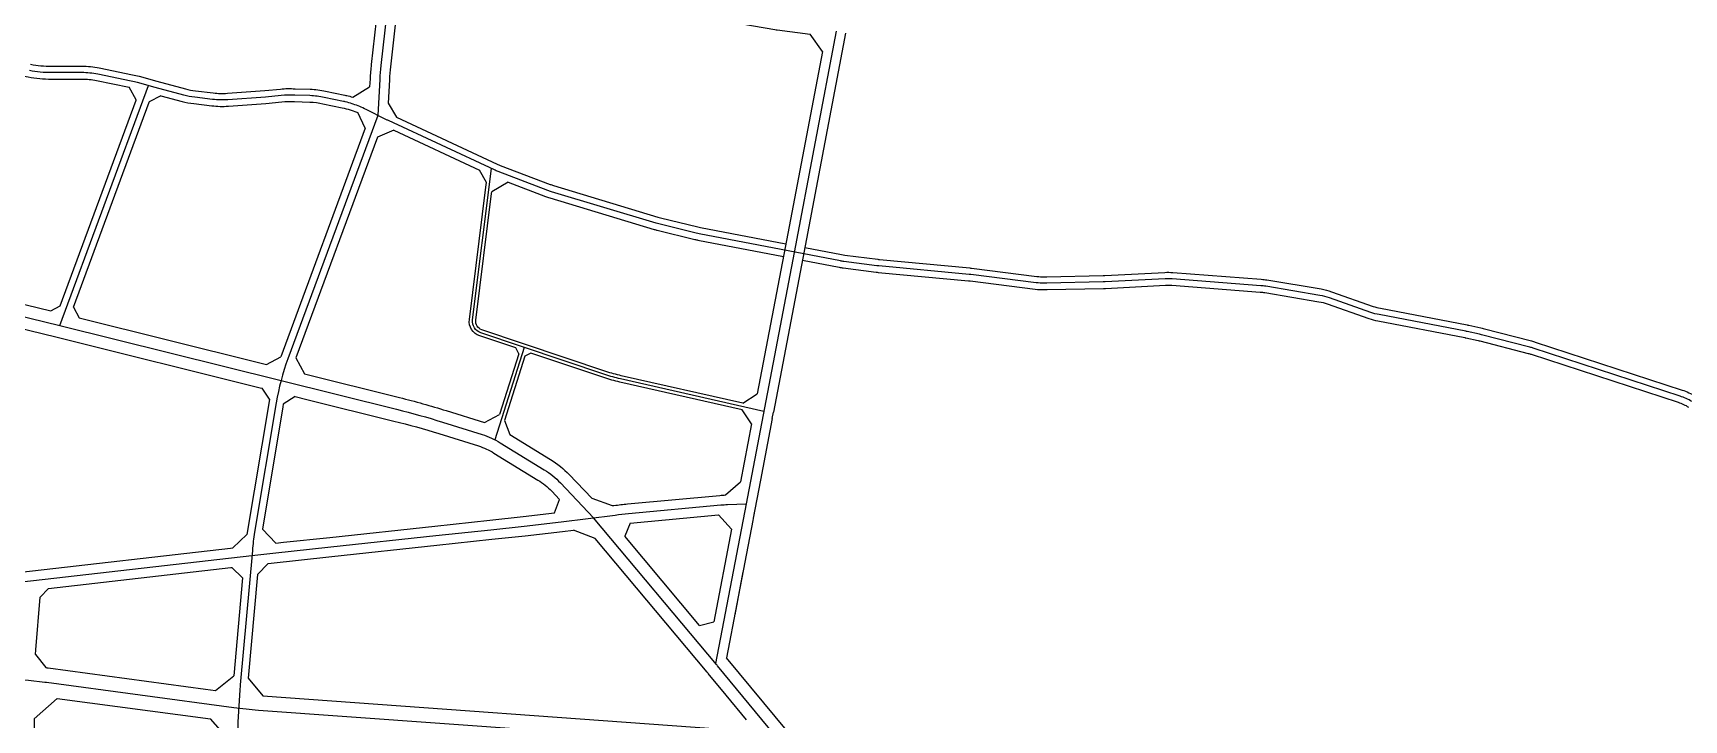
# Model space of a CAD drawing. Extents: x 529262 to 576451, y 2694391 to 2717535.
# Drawn here: x 545462 to 547511, y 2710145 to 2710997 of the extents above; entities that cross this region are included whole.
import ezdxf

# ---------------------------------------------------------------- set-up
doc = ezdxf.new("R2010")
doc.units = 0
doc.layers.add('RD-中线', color=40, linetype='Continuous')
doc.layers.add('RD-红线', color=7, linetype='Continuous')

msp = doc.modelspace()

# ---------------------------------------------------------------- linework, layer by layer
at = {"layer": 'RD-中线', "linetype": 'Continuous', "flags": 128}
for points in [[(547865.715, 2710864.877, 0), (547866.042, 2710864.171)], [(545909.15, 2711092.044), (545893.931, 2710956.326, 0.01410633), (545892.52, 2710939.461), (545890.043, 2710894.674)], [(545890.043, 2710894.674), (545778.548, 2710592.627, 0.0471695), (545764.064, 2710538.038), (545737.309, 2710377.44, 0.01883563), (545734.438, 2710355.029), (545719.441, 2710188.366, 0.00791733), (545718.973, 2710182.05), (545716.629, 2710141.737, 0.02042539), (545716.348, 2710125.406), (545721.226, 2709918.855), (545715.98, 2709778.027), (545717.509, 2709686.149, 0.0000548), (545717.511, 2709686.039), (545717.831, 2709667.062)], [(546368.923, 2710527.463), (546191.352, 2710567.721, -0.02522084), (546171.937, 2710573.165), (546017.807, 2710624.894, -0.3568817), (546007.695, 2710640.973), (546031.126, 2710828.682)], [(544662.65, 2710238.161, -0.02273281), (544717.159, 2710236.627), (545134.255, 2710205.783, 0.01345122), (545295.463, 2710198.214), (545422.694, 2710195.668, -0.027271), (545477.044, 2710191.609, -0.00116986), (545478.9, 2710191.364), (545711.401, 2710160.08, 0.01533597), (545741.903, 2710156.925), (546082.349, 2710132.23)]]:
    msp.add_lwpolyline(points, format="xyb", dxfattribs=at)
for points in [[(546458.658, 2710998.91), (546406.516, 2710724.587)], [(546406.516, 2710724.587), (546347.033, 2710412.678)], [(546071.817, 2710606.767), (546035.49, 2710492.198)], [(546347.033, 2710412.678), (546309.271, 2710214.664)]]:
    msp.add_lwpolyline(points, dxfattribs=at)
at = {"layer": 'RD-中线', "linetype": 'Continuous'}
msp.add_lwpolyline([(547520.511, 2710539.58, 0.05759387), (547505.909, 2710546.297), (547323.784, 2710605.86, 0.01595284), (547319.497, 2710607.112), (547259.649, 2710622.539, 0.00942396), (547257.082, 2710623.15), (547241.917, 2710626.455, 0.0064088), (547240.159, 2710626.814), (547132.507, 2710647.4, -0.03769291), (547122.334, 2710650.153), (547070.866, 2710668.339, 0.04355443), (547059.08, 2710671.381), (546991.848, 2710682.613, 0.0222583), (546985.665, 2710683.365), (546875.905, 2710691.781, 0.03217435), (546866.907, 2710691.891), (546792.494, 2710688.008, -0.00797746), (546790.262, 2710687.927), (546720.242, 2710686.511), (546717.297, 2710686.44, -0.03722662), (546706.902, 2710686.965), (546625.909, 2710697.131, 0.00785266), (546623.724, 2710697.371), (546511.746, 2710707.867, -0.00813692), (546509.482, 2710708.116), (546468.449, 2710713.314, -0.01599056), (546464.029, 2710714.019), (546288.814, 2710747.709, -0.01286934), (546285.295, 2710748.48), (546238.835, 2710759.921, -0.01286934), (546235.36, 2710760.872), (546105.685, 2710799.98, -0.01776387), (546100.978, 2710801.584), (546039.29, 2710825.083, -0.01776387), (546034.709, 2710827.017), (545903.261, 2710888.1, -0.00754984), (545899.998, 2710889.677), (545875.533, 2710901.957, 0.03627477), (545859.468, 2710908.612), (545858.325, 2710908.991, 0.02236969), (545849.718, 2710911.423, 0.00551352), (545847.566, 2710911.904), (545823.713, 2710916.954, 0.04491572), (545805.91, 2710919.081), (545787.012, 2710919.631, 0.04225179), (545770.143, 2710919.357), (545750.688, 2710917.392), (545704.114, 2710914.04, -0.04784591), (545685.025, 2710914.493), (545662.944, 2710917.142, -0.03487332), (545649.26, 2710919.76), (545613.742, 2710929.164), (545591.87, 2710935.41, 0.01951895), (545584.287, 2710937.259), (545542.78, 2710945.677, 0.05007007), (545522.902, 2710947.673), (545484.942, 2710947.673, -0.04544068), (545457.846, 2710950.141)], format="xyb", dxfattribs=at)
at = {"layer": 'RD-中线'}
for points in [[(545495.661, 2710634.112), (545605.448, 2710931.532)], [(546347.033, 2710412.678), (546347.788, 2710412.705)]]:
    msp.add_lwpolyline(points, dxfattribs=at)
for points in [[(545211.993, 2710700.06), (545234.195, 2710695.685, -0.00446922), (545236.821, 2710695.143), (545303.416, 2710680.781, -0.0065006), (545307.217, 2710679.91), (545495.667, 2710634.11), (545768.724, 2710566.011)], [(545768.724, 2710566.011), (545913.513, 2710530.036, -0.01477346), (545970.405, 2710514.103), (546019.402, 2710498.805, -0.06207154), (546041.919, 2710488.571), (546096.552, 2710455.031, -0.06525728), (546116.748, 2710438.668), (546157.792, 2710395.446)], [(545733.87, 2710348.713), (545760.004, 2710351.517), (545831.686, 2710359.235), (545961.97, 2710373.294), (546030.328, 2710380.621), (546071.749, 2710385.092), (546117.78, 2710390.384), (546184.673, 2710398.846, -0.00829452), (546201.162, 2710400.655), (546315.717, 2710411.299, -0.01405931), (546324.134, 2710411.843), (546347.033, 2710412.678)], [(546382.462, 2710126.03), (546311.704, 2710211.748, 0.00183682), (546310.295, 2710213.442), (546157.792, 2710395.446)], [(545178.992, 2710298.772), (545204.782, 2710294.876, 0.06415831), (545243.11, 2710294.039), (545448.571, 2710315.969), (545733.87, 2710348.713)]]:
    msp.add_lwpolyline(points, format="xyb", dxfattribs=at)
at = {"layer": 'RD-红线'}
for points in [[(545938.635, 2711079.229), (546070.117, 2711059.057, -0.03110652), (546077.647, 2711057.417), (546099.665, 2711051.166, 0.02177697), (546106.273, 2711049.597), (546137.812, 2711043.547, 0.00456304), (546139.213, 2711043.292), (546382.886, 2711001.144, 0.00919477), (546385.721, 2711000.707), (546426.438, 2710995.197)], [(546441.708, 2710973.999), (546426.438, 2710995.197, 0.42992315)], [(545245.736, 2710708.566), (545306.578, 2710695.444, -0.0065006), (545310.76, 2710694.486), (545484.407, 2710652.284)], [(545247.204, 2710677.559), (545300.253, 2710666.119, -0.0065006), (545303.675, 2710665.334), (545492.081, 2710619.545), (545744.048, 2710556.705), (545746.737, 2710556.035)], [(545484.407, 2710652.284), (545496.149, 2710658.538, 0.38085938)], [(545512.558, 2710656.787), (545519.52, 2710643.621, 0.44657243)], [(546065.032, 2710598.603), (546061.222, 2710606.104, 0.40931236)], [(546080.185, 2710599.74), (546072.557, 2710595.865, 0.41913181)], [(545798.992, 2710573.946), (545917.13, 2710544.594, -0.01477346), (545974.875, 2710528.421), (546022.408, 2710513.581)], [(545787.61, 2710545.862), (545801.849, 2710542.324), (545909.896, 2710515.479, -0.01477346), (545965.934, 2710499.784), (546014.932, 2710484.487, -0.06207154), (546034.071, 2710475.788), (546088.705, 2710442.247, -0.06525728), (546105.871, 2710428.34), (546115.398, 2710418.307)], [(546342.821, 2710537.482), (546360.872, 2710549.301, 0.42435593)], [(546353.749, 2710511.952), (546342.331, 2710529.39, 0.40414341)], [(546022.408, 2710513.581), (546041.177, 2710523.366, 0.41291765)], [(546047.304, 2710516.223), (546053.755, 2710498.906, 0.34455264)], [(546053.755, 2710498.906), (546104.4, 2710467.814, -0.06525728), (546127.625, 2710448.997), (546155.55, 2710419.591)], [(546181.069, 2710410.486), (546183.167, 2710410.751, -0.00829452), (546200.052, 2710412.603), (546314.607, 2710423.248, -0.01049217), (546321.388, 2710423.735, -0.01049217)], [(546321.388, 2710423.735), (546340.02, 2710439.962, 0.34578669)], [(546109.288, 2710401.487), (546115.398, 2710418.307, 0.6185822)], [(546155.55, 2710419.591), (546181.069, 2710410.486, 0.23865175)], [(546203.387, 2710388.81), (546196.647, 2710372.43, 0.60473479)], [(546328.818, 2710381.221), (546312.696, 2710398.967, 0.49915771)], [(546159.778, 2710369.721), (546133.018, 2710380.216, 0.25512762)], [(546347.69, 2710144.591), (546322.387, 2710175.244), (546300.137, 2710202.198, 0.00183682), (546298.798, 2710203.808), (546159.778, 2710369.721)], [(545205.834, 2710307.096), (545211.116, 2710306.132, 0.05582698), (545241.837, 2710305.972), (545447.25, 2710327.896), (545707.204, 2710357.731), (545710.276, 2710358.084)], [(546289.409, 2710261.724), (546306.897, 2710266.273, 0.63243656)], [(545492.17, 2710171.416), (545463.84, 2710146.214, 0.45909524)], [(545704.184, 2710121.617), (545682.525, 2710145.803, 0.36883874)]]:
    msp.add_lwpolyline(points, format="xyb", dxfattribs=at)
at = {"layer": 'RD-红线', "linetype": 'Continuous', "flags": 128}
for points in [[(545894.3, 2711067.3), (545882.005, 2710957.663, 0.01410633), (545880.538, 2710940.123), (545879.984, 2710930.095)], [(545918.018, 2711063.443), (545905.856, 2710954.989, 0.01410633), (545904.501, 2710938.798), (545902.886, 2710909.587)], [(545286.098, 2710959.373), (545286.816, 2710959.316), (545362.579, 2710952.072, 0.01028433), (545375.212, 2710951.125), (545412.976, 2710949.077, -0.03187288), (545430.936, 2710946.949), (545456.401, 2710942.272, 0.04544068), (545484.942, 2710939.673), (545522.902, 2710939.673, -0.05007007), (545541.19, 2710937.837), (545581.483, 2710929.665)], [(545620.925, 2710918.986), (545647.213, 2710912.027, 0.03487332), (545661.992, 2710909.198), (545684.072, 2710906.55, 0.04784591), (545704.689, 2710906.06), (545751.377, 2710909.421), (545770.947, 2710911.398, -0.04266905), (545786.619, 2710911.639), (545805.677, 2710911.084, -0.04491572), (545822.056, 2710909.128), (545845.909, 2710904.077, -0.02788656), (545855.807, 2710901.397), (545865.251, 2710898.266)], [(545913.273, 2710892.27), (546038.08, 2710834.272, 0.01776387), (546042.137, 2710832.559), (546103.826, 2710809.06, 0.01776387), (546107.995, 2710807.639), (546237.67, 2710768.531, 0.01286934), (546240.748, 2710767.689), (546287.208, 2710756.248, 0.01286934), (546290.325, 2710755.565), (546396.316, 2710735.185)], [(546051.753, 2710811.775), (546098.13, 2710794.108, 0.01776387), (546103.375, 2710792.321), (546233.05, 2710753.213, 0.01286934), (546236.922, 2710752.153), (546283.382, 2710740.712, 0.01286934), (546287.304, 2710739.853), (546393.323, 2710719.467)], [(546061.222, 2710606.104), (546016.534, 2710621.102, -0.3568817), (546003.726, 2710641.468), (546024.208, 2710805.561), (546024.92, 2710811.263)], [(546342.821, 2710537.482), (546192.237, 2710571.622, -0.02522084), (546173.21, 2710576.957), (546019.08, 2710628.687, -0.3568817), (546011.664, 2710640.477), (546031.273, 2710797.572), (546031.528, 2710799.615)], [(546419.884, 2710730.653), (546465.539, 2710721.875, 0.01599056), (546469.454, 2710721.251), (546510.487, 2710716.053, 0.00813692), (546512.493, 2710715.832), (546624.47, 2710705.336, -0.00785266), (546626.906, 2710705.069), (546707.898, 2710694.903, 0.03722662), (546717.106, 2710694.438), (546720.065, 2710694.509), (546790.101, 2710695.925, 0.00797746), (546792.078, 2710695.997), (546866.49, 2710699.88, -0.03217435), (546876.517, 2710699.757), (546986.276, 2710691.342, -0.0222583), (546993.167, 2710690.504), (547060.398, 2710679.272, -0.04355443), (547073.531, 2710675.882), (547124.999, 2710657.696, 0.03769291), (547134.01, 2710655.258), (547241.662, 2710634.672, -0.0064088), (547243.621, 2710634.271), (547258.785, 2710630.966, -0.00942396), (547261.646, 2710630.286), (547321.494, 2710614.859, -0.01595284), (547326.27, 2710613.464), (547508.395, 2710553.9, -0.05759387), (547524.666, 2710546.416)], [(546416.892, 2710714.936), (546462.518, 2710706.163, 0.01599056), (546467.444, 2710705.378), (546508.476, 2710700.18, 0.00813692), (546511, 2710699.902), (546622.977, 2710689.406, -0.00785266), (546624.913, 2710689.194), (546705.905, 2710679.027, 0.03722662), (546717.489, 2710678.442), (546720.419, 2710678.513), (546790.424, 2710679.929, 0.00797746), (546792.911, 2710680.019), (546867.324, 2710683.901, -0.03217435), (546875.294, 2710683.804), (546985.053, 2710675.389, -0.0222583), (546990.53, 2710674.723), (547057.762, 2710663.49, -0.04355443), (547068.2, 2710660.796), (547119.669, 2710642.61, 0.03769291), (547131.004, 2710639.543), (547238.657, 2710618.956, -0.0064088), (547240.214, 2710618.638), (547255.378, 2710615.333, -0.00942396), (547257.652, 2710614.792), (547317.5, 2710599.365, -0.01595284), (547321.297, 2710598.257), (547503.422, 2710538.693, -0.05759387), (547516.355, 2710532.744)], [(546342.331, 2710529.39), (546190.468, 2710563.82, -0.02522084), (546170.665, 2710569.373), (546080.185, 2710599.74)], [(545478.295, 2710209.596, -0.00051881), (545479.361, 2710209.459, -0.00116986), (545481.3, 2710209.203), (545676.328, 2710182.961), (545688.803, 2710181.283)]]:
    msp.add_lwpolyline(points, format="xyb", dxfattribs=at)
for points in [[(546470.467, 2710996.777), (546417.363, 2710717.391)], [(546441.708, 2710973.999), (546393.795, 2710721.923)], [(545874.602, 2710878.834), (545769.819, 2710594.972)], [(545910.074, 2710876.113), (546016.357, 2710826.724)], [(545889.681, 2710867.704), (545788.537, 2710593.698)], [(546393.792, 2710721.923), (546360.872, 2710549.301)], [(546417.36, 2710717.391), (546380.909, 2710526.253)], [(546065.032, 2710598.603), (546041.177, 2710523.366)], [(546072.557, 2710595.865), (546047.304, 2710516.223)], [(545755.67, 2710542.42), (545755.214, 2710539.686), (545727.723, 2710374.667)], [(545772.88, 2710536.188), (545772.346, 2710532.987), (545747.083, 2710381.34)], [(546379.41, 2710518.394), (546380.909, 2710526.253)], [(546353.749, 2710511.952), (546340.02, 2710439.962)], [(546379.41, 2710518.394), (546364.884, 2710442.225), (546355.881, 2710395.014)], [(546357.243, 2710402.157), (546355.302, 2710391.979), (546335.584, 2710288.581)], [(546328.818, 2710381.221), (546306.897, 2710266.273)], [(545722.32, 2710320.783), (545711.389, 2710199.312)], [(545740.794, 2710325.246), (545729.191, 2710196.294)], [(546343.166, 2710328.341), (546332.967, 2710274.862)], [(545465.246, 2710225.714), (545465.742, 2710231.712), (545471.13, 2710296.763)], [(546335.584, 2710288.581), (546322.85, 2710221.808)], [(545492.17, 2710171.416), (545682.525, 2710145.803)], [(545463.84, 2710146.214), (545468.377, 2709879.698)]]:
    msp.add_lwpolyline(points, dxfattribs=at)
at = {"layer": 'RD-红线', "linetype": 'Continuous'}
for points in [[(545459.291, 2710958.009, 0.04544068), (545484.942, 2710955.673), (545522.902, 2710955.673, -0.05007007), (545544.371, 2710953.518), (545585.878, 2710945.099, -0.01951895), (545594.067, 2710943.102), (545615.864, 2710936.877), (545651.308, 2710927.494, 0.03487332), (545663.897, 2710925.085), (545685.978, 2710922.436, 0.04784591), (545703.54, 2710922.019), (545749.999, 2710925.363), (545769.339, 2710927.317, -0.0418818), (545787.398, 2710927.623), (545806.142, 2710927.077, -0.04491572), (545825.37, 2710924.781), (545849.223, 2710919.73, -0.00551352), (545851.548, 2710919.211, -0.01791327), (545859.011, 2710917.173), (545859.136, 2710917.12)], [(545590.355, 2710913.748), (545581.483, 2710929.665, 0.45992222)], [(545620.925, 2710918.986), (545606.596, 2710911.542, 0.38671042)], [(545859.136, 2710917.12), (545879.984, 2710930.095, 0.51986126)], [(545874.602, 2710878.834), (545865.251, 2710898.266, 0.42404357)], [(545902.886, 2710909.587), (545913.273, 2710892.27, 0.30688274)], [(545910.074, 2710876.113), (545889.681, 2710867.704, 0.43825869)], [(546024.92, 2710811.263), (546016.357, 2710826.724, 0.32584092)], [(546051.753, 2710811.775), (546031.528, 2710799.615, 0.48632005)], [(545752.118, 2710585.612), (545769.819, 2710594.972, 0.38257814)], [(545788.537, 2710593.698), (545798.992, 2710573.946, 0.44683742)], [(545755.67, 2710542.42), (545746.737, 2710556.035, 0.39116363)], [(545787.61, 2710545.862), (545772.88, 2710536.188, 0.43738262)], [(545710.276, 2710358.084), (545727.723, 2710374.667, 0.33456796)], [(545747.083, 2710381.34), (545763.485, 2710363.961, 0.49642173)], [(545722.32, 2710320.783), (545709, 2710333.78, 0.47531272)], [(545754.128, 2710338.815), (545740.794, 2710325.246, 0.35762409)], [(545481.72, 2710307.694), (545471.13, 2710296.763, 0.35765025)], [(545688.803, 2710181.283), (545711.389, 2710199.312, 0.42716187)], [(545729.191, 2710196.294), (545747.663, 2710174.554, 0.41929974)]]:
    msp.add_lwpolyline(points, format="xyb", dxfattribs=at)
at = {"layer": 'RD-红线'}
for points in [[(545496.149, 2710658.538), (545590.25, 2710913.463), (545590.355, 2710913.748)], [(545512.558, 2710656.787), (545606.383, 2710910.964), (545606.596, 2710911.542)], [(545519.52, 2710643.621), (545741.914, 2710588.157), (545752.118, 2710585.612)], [(545763.485, 2710363.961), (545773.131, 2710365), (545830.402, 2710371.166), (545960.683, 2710385.225), (546029.049, 2710392.552), (546070.42, 2710397.018), (546109.288, 2710401.487)], [(546203.387, 2710388.81), (546312.696, 2710398.967)], [(545754.128, 2710338.815), (545832.971, 2710347.303), (545963.258, 2710361.363), (546031.607, 2710368.689), (546073.078, 2710373.166), (546119.218, 2710378.47), (546133.018, 2710380.216)], [(546289.409, 2710261.724), (546196.647, 2710372.43)], [(545481.72, 2710307.694), (545707.625, 2710333.622), (545709, 2710333.78)], [(545465.246, 2710225.714), (545478.295, 2710209.596)], [(546399.209, 2710129.306), (546322.85, 2710221.809)]]:
    msp.add_lwpolyline(points, dxfattribs=at)
at = {"layer": 'RD-红线', "flags": 128}
msp.add_lwpolyline([(545747.663, 2710174.554), (546340.942, 2710131.519)], dxfattribs=at)

doc.saveas('drawing.dxf')
